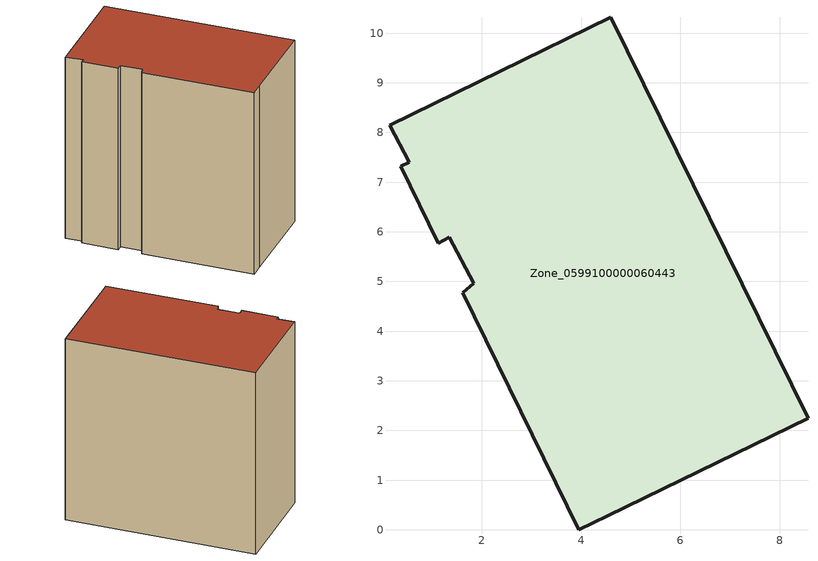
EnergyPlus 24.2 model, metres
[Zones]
Zone_0599100000060443
 floor ground (C_G): 1.84,4.97 1.35,5.88 1.12,5.77 0.37,7.32 0.54,7.39 0.14,8.14 4.6,10.32 8.57,2.25 4.53,0.28 3.95,0 1.61,4.77 z0
 wall outside (C_F): 8.57,2.25 4.6,10.32 0.14,8.14 0.54,7.39 0.37,7.32 1.12,5.77 1.35,5.88 1.84,4.97 1.61,4.77 3.95,0 4.53,0.28 8.57,2.25 z0:9.17
 roof outside (C_R): 1.35,5.88 1.84,4.97 1.61,4.77 3.95,0 4.53,0.28 8.57,2.25 4.6,10.32 0.14,8.14 0.54,7.39 0.37,7.32 1.12,5.77 z9.17
[BUILDING]
Pand.0599100000060443: North Axis=0; Terrain=City; Loads Convergence Tolerance Value=0.04; Temperature Convergence Tolerance Value=0.4; Solar Distribution=FullExterior; Maximum Number of Warmup Days=25; Minimum Number of Warmup Days=1
[Site:Location]
Rotterdam.The.Hague.AP_ZH_NLD Design_Conditions: Latitude=51.96; Longitude=4.45; Time Zone=1; Elevation=-4.5
[SITE:GROUNDTEMPERATURE:BUILDINGSURFACE]
18, 18, 18, 18, 18, 18, 18, 18, 18, 18, 18, 18
[MATERIAL] Thermal Absorptance=0.9; Solar Absorptance=0.7; Visible Absorptance=0.7
Name | Roughness | Thickness | Conductivity | Density | Specific Heat
G.TC.1965-1974 | MediumSmooth | 0.15 | 0.882353 | 540 | 1210
F.TC.1965-1974 | Rough | 0.3 | 0.697674 | 1920 | 840
R.TC.1965-1974 | MediumRough | 0.2 | 0.232558 | 1500 | 1000
[CONSTRUCTION]
C_G: G.TC.1965-1974
C_F: F.TC.1965-1974
C_R: R.TC.1965-1974
[ZONE]
Zone_0599100000060443: Type=1; Multiplier=1; Ceiling Height=Autocalculate; Volume=Autocalculate; Floor Area=autocalculate; Part of Total Floor Area=Yes
[ZONEINFILTRATION:DESIGNFLOWRATE]
Infil_Zone_0599100000060443: Zone or ZoneList or Space or SpaceList=Zone_0599100000060443; Schedule=AlwaysOn; Design Flow Rate Calculation Method=Flow/Area; Flow Rate per Floor Area=0.003; Constant Term Coefficient=1; Temperature Term Coefficient=0; Velocity Term Coefficient=0; Velocity Squared Term Coefficient=0
[HVACTEMPLATE:ZONE:IDEALLOADSAIRSYSTEM]
Zone_0599100000060443: Maximum Heating Supply Air Temperature=50; Minimum Cooling Supply Air Temperature=13; Maximum Heating Supply Air Humidity Ratio=0.0156; Minimum Cooling Supply Air Humidity Ratio=0.0077; Heating Limit=NoLimit; Cooling Limit=NoLimit; Dehumidification Control Type=ConstantSensibleHeatRatio; Cooling Sensible Heat Ratio=0.7; Dehumidification Setpoint=60; Humidification Control Type=None; Humidification Setpoint=30; Outdoor Air Method=None; Outdoor Air Flow Rate per Person=0.00944; Outdoor Air Flow Rate per Zone Floor Area=0; Outdoor Air Flow Rate per Zone=0; Demand Controlled Ventilation Type=None; Outdoor Air Economizer Type=NoEconomizer; Heat Recovery Type=None; Sensible Heat Recovery Effectiveness=0.7; Latent Heat Recovery Effectiveness=0.65
[ZONECONTROL:THERMOSTAT]
ThermostatControl_Zone_0599100000060443: Zone or ZoneList=Zone_0599100000060443; Control Type Schedule=DualSetpointControlType; Control 1=Thermostat_Zone_0599100000060443; Temperature Difference Between Cutout And Setpoint=0
[THERMOSTATSETPOINT:DUALSETPOINT]
Thermostat_Zone_0599100000060443: Heating Setpoint Temperature Schedule=HeatingSetpoint_Zone_0599100000060443; Cooling Setpoint Temperature Schedule=CoolingSetpoint_Zone_0599100000060443
[SCHEDULE:COMPACT]
HeatingSetpoint_Zone_0599100000060443: Through: 12/31, For: AllDays, Until: 24:00, 21
CoolingSetpoint_Zone_0599100000060443: Through: 12/31, For: AllDays, Until: 24:00, 24
DualSetpointControlType: Through: 12/31, For: AllDays, Until: 24:00, 4
AlwaysOn: Through: 12/31, For: AllDays, Until: 24:00, 1
